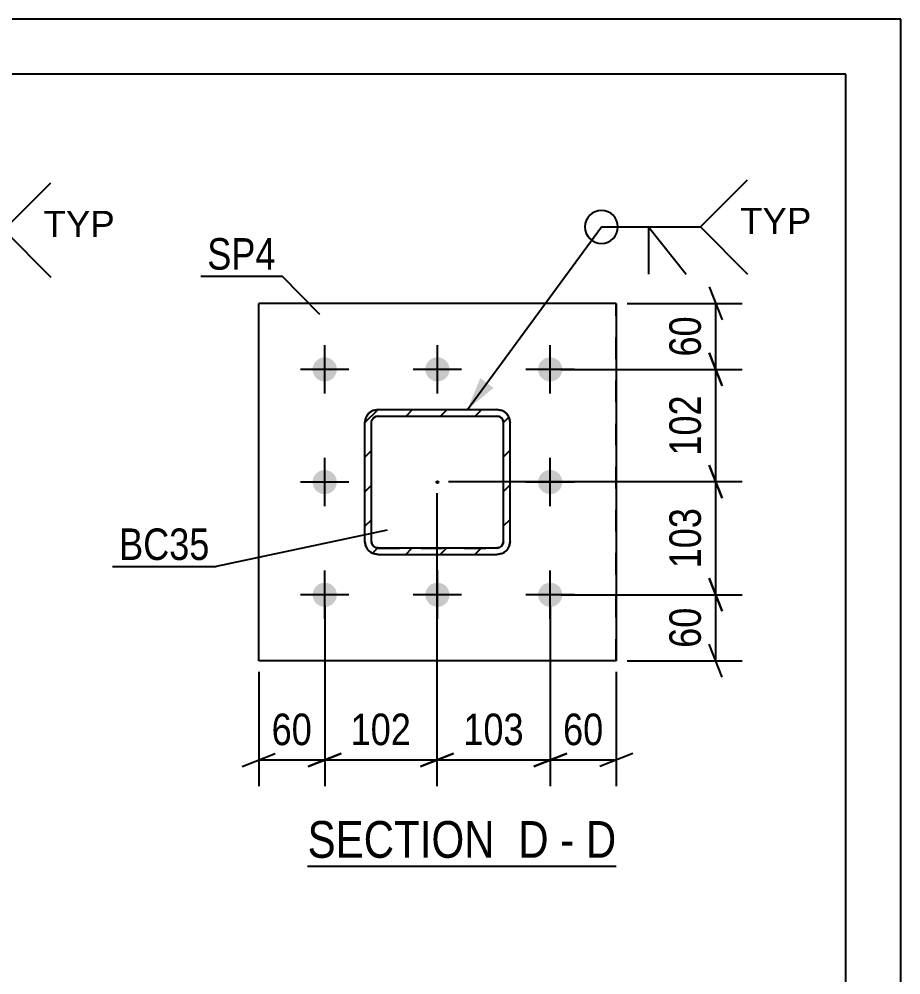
# Model space of a CAD drawing. Header units: millimetres. Extents: x 0 to 594, y 0 to 420.
# Drawn here: x 513.8 to 594, y 333.1 to 420 of the extents above; entities that cross this region are included whole.
import ezdxf

# ---------------------------------------------------------------- set-up
doc = ezdxf.new("R2010")
doc.units = ezdxf.units.MM
doc.linetypes.add('DXK_LINE_DOT2', pattern=[3.9198, 1.9599, -1.9599])
doc.linetypes.add('DXK_LINE_DOT3', pattern=[5.9187, 2.979, -0.9799, 0.9799, -0.9799])
doc.styles.add('Arial', font='arial.ttf', dxfattribs={"height": 0.2})
doc.styles.add('Arial Narrow', font='ARIALN.TTF', dxfattribs={"height": 0.2})

# ---------------------------------------------------------------- blocks, each defined once
blk = doc.blocks.new('Unknown-681868524-1134')
at = {"color": 5, "linetype": 'Continuous'}
for p, q in [((594, 420), (0, 420)), ((594, 0), (594, 420)), ((589, 415), (5, 415)), ((589, 5), (589, 415))]:
    blk.add_line(p, q, dxfattribs=at)
blk = doc.blocks.new('Unknown-681868524-13 - 3234')
at = {"color": 6, "linetype": 'Continuous'}
blk.add_line((540.05, 342.962), (568.12, 342.962), dxfattribs=at)
at = {"color": 0, "linetype": 'Continuous'}
for points in [[(558.158, 343.712), (558.158, 347.212), (540.05, 347.212), (540.05, 343.712)], [(561.977, 343.712), (561.977, 347.212), (559.208, 347.212), (559.208, 343.712)], [(564.302, 343.712), (564.302, 347.212), (563.027, 347.212), (563.027, 343.712)], [(568.12, 343.712), (568.12, 347.212), (565.352, 347.212), (565.352, 343.712)]]:
    blk.add_wipeout(points, dxfattribs=at)
at = {"color": 7, "linetype": 'Continuous', "style": 'Arial Narrow'}
for s, height, p in [('SECTION ', 3.3405, (540.05, 343.712)), ('D', 3.34, (559.208, 343.712)), ('D', 3.34, (565.352, 343.712)), ('-', 3.34, (563.027, 343.712))]:
    blk.add_text(s, height=height, dxfattribs=at).set_placement(p)
blk = doc.blocks.new('Part-681868524-3286 - 3234')
at = {"color": 2, "linetype": 'Continuous'}
for p, q in [((568.108, 394.138), (535.608, 394.133)), ((535.613, 361.633), (535.608, 394.133)), ((568.108, 394.138), (568.113, 361.638)), ((568.113, 361.638), (535.613, 361.633)), ((568.113, 361.637), (535.613, 361.632))]:
    blk.add_line(p, q, dxfattribs=at)
at = {"color": 7, "linetype": 'DXK_LINE_DOT2'}
for p, q in [((568.108, 394.137), (535.608, 394.132)), ((535.608, 394.133), (535.608, 394.132)), ((535.613, 361.632), (535.608, 394.132)), ((568.108, 394.137), (568.108, 394.138)), ((568.113, 361.637), (568.108, 394.137)), ((535.613, 361.632), (535.613, 361.633)), ((568.113, 361.638), (568.113, 361.637))]:
    blk.add_line(p, q, dxfattribs=at)
blk = doc.blocks.new('Bolt-681868524-3375 - 3234')
at = {"linetype": 'Continuous'}
for points in [[(541.516, 387.038), (541.29, 387.081), (541.079, 387.17), (540.89, 387.301), (540.732, 387.469), (540.613, 387.666), (540.538, 387.883), (540.509, 388.111), (540.528, 388.34), (540.595, 388.561), (540.706, 388.762), (540.856, 388.936), (541.039, 389.075), (541.247, 389.173), (541.471, 389.225), (541.701, 389.23), (541.927, 389.187), (542.139, 389.098), (542.328, 388.966), (542.485, 388.799), (542.604, 388.602), (542.68, 388.385), (542.709, 388.157), (542.689, 387.927), (542.623, 387.707), (542.512, 387.506), (542.362, 387.332), (542.178, 387.193), (541.97, 387.095), (541.746, 387.043)], [(551.766, 387.04), (551.54, 387.083), (551.329, 387.172), (551.14, 387.303), (550.982, 387.471), (550.863, 387.668), (550.788, 387.885), (550.759, 388.113), (550.778, 388.342), (550.845, 388.562), (550.956, 388.764), (551.106, 388.938), (551.289, 389.077), (551.497, 389.175), (551.721, 389.227), (551.951, 389.232), (552.177, 389.189), (552.389, 389.099), (552.578, 388.968), (552.735, 388.8), (552.854, 388.604), (552.93, 388.386), (552.959, 388.158), (552.939, 387.929), (552.873, 387.709), (552.762, 387.508), (552.612, 387.334), (552.428, 387.195), (552.22, 387.097), (551.996, 387.044)], [(562.016, 387.041), (561.79, 387.084), (561.579, 387.174), (561.39, 387.305), (561.232, 387.473), (561.113, 387.669), (561.038, 387.887), (561.009, 388.115), (561.028, 388.344), (561.095, 388.564), (561.206, 388.766), (561.356, 388.94), (561.539, 389.079), (561.747, 389.176), (561.971, 389.229), (562.201, 389.234), (562.427, 389.19), (562.639, 389.101), (562.828, 388.97), (562.985, 388.802), (563.104, 388.605), (563.18, 388.388), (563.209, 388.16), (563.189, 387.931), (563.123, 387.711), (563.012, 387.509), (562.862, 387.335), (562.678, 387.196), (562.47, 387.098), (562.246, 387.046)], [(541.518, 376.788), (541.292, 376.831), (541.08, 376.92), (540.892, 377.051), (540.734, 377.219), (540.615, 377.416), (540.54, 377.633), (540.511, 377.861), (540.53, 378.09), (540.597, 378.311), (540.708, 378.512), (540.858, 378.686), (541.041, 378.825), (541.249, 378.923), (541.473, 378.975), (541.703, 378.98), (541.929, 378.937), (542.141, 378.848), (542.33, 378.716), (542.487, 378.549), (542.606, 378.352), (542.682, 378.135), (542.71, 377.907), (542.691, 377.677), (542.624, 377.457), (542.514, 377.256), (542.363, 377.082), (542.18, 376.943), (541.972, 376.845), (541.748, 376.793)], [(562.018, 376.791), (561.792, 376.834), (561.58, 376.924), (561.392, 377.055), (561.234, 377.223), (561.115, 377.419), (561.04, 377.637), (561.011, 377.865), (561.03, 378.094), (561.097, 378.314), (561.208, 378.516), (561.358, 378.69), (561.541, 378.829), (561.749, 378.926), (561.973, 378.979), (562.203, 378.984), (562.429, 378.94), (562.641, 378.851), (562.83, 378.72), (562.987, 378.552), (563.106, 378.355), (563.182, 378.138), (563.21, 377.91), (563.191, 377.681), (563.124, 377.461), (563.014, 377.259), (562.863, 377.085), (562.68, 376.946), (562.472, 376.848), (562.248, 376.796)], [(541.52, 366.538), (541.294, 366.581), (541.082, 366.67), (540.893, 366.801), (540.736, 366.969), (540.617, 367.166), (540.541, 367.383), (540.513, 367.611), (540.532, 367.84), (540.598, 368.061), (540.709, 368.262), (540.86, 368.436), (541.043, 368.575), (541.251, 368.673), (541.475, 368.725), (541.705, 368.73), (541.931, 368.687), (542.143, 368.598), (542.331, 368.466), (542.489, 368.299), (542.608, 368.102), (542.683, 367.885), (542.712, 367.657), (542.693, 367.427), (542.626, 367.207), (542.515, 367.006), (542.365, 366.832), (542.182, 366.693), (541.974, 366.595), (541.75, 366.543)], [(551.77, 366.54), (551.544, 366.583), (551.332, 366.672), (551.143, 366.803), (550.986, 366.971), (550.867, 367.168), (550.791, 367.385), (550.763, 367.613), (550.782, 367.842), (550.848, 368.062), (550.959, 368.264), (551.11, 368.438), (551.293, 368.577), (551.501, 368.675), (551.725, 368.727), (551.955, 368.732), (552.181, 368.689), (552.393, 368.599), (552.581, 368.468), (552.739, 368.3), (552.858, 368.104), (552.933, 367.886), (552.962, 367.658), (552.943, 367.429), (552.876, 367.209), (552.765, 367.008), (552.615, 366.834), (552.432, 366.695), (552.224, 366.597), (552, 366.544)], [(562.02, 366.541), (561.794, 366.584), (561.582, 366.674), (561.393, 366.805), (561.236, 366.973), (561.117, 367.169), (561.041, 367.387), (561.013, 367.615), (561.032, 367.844), (561.098, 368.064), (561.209, 368.266), (561.36, 368.44), (561.543, 368.579), (561.751, 368.676), (561.975, 368.729), (562.205, 368.734), (562.431, 368.69), (562.643, 368.601), (562.831, 368.47), (562.989, 368.302), (563.108, 368.105), (563.183, 367.888), (563.212, 367.66), (563.193, 367.431), (563.126, 367.211), (563.015, 367.009), (562.865, 366.835), (562.682, 366.696), (562.474, 366.598), (562.25, 366.546)]]:
    blk.add_hatch(color=1, dxfattribs=at).paths.add_polyline_path(points)
at = {"color": 1, "linetype": 'Continuous'}
for p, q in [((541.609, 385.933), (541.608, 390.333)), ((551.859, 385.934), (551.858, 390.334)), ((562.109, 385.936), (562.108, 390.336)), ((543.809, 388.133), (539.409, 388.132)), ((554.059, 388.135), (549.659, 388.134)), ((564.309, 388.137), (559.909, 388.136)), ((541.611, 375.683), (541.61, 380.083)), ((562.111, 375.686), (562.11, 380.086)), ((543.81, 377.883), (539.41, 377.882)), ((564.31, 377.887), (559.91, 377.886)), ((541.613, 365.433), (541.612, 369.833)), ((551.863, 365.434), (551.862, 369.834)), ((562.113, 365.436), (562.112, 369.836)), ((543.812, 367.633), (539.412, 367.632)), ((554.062, 367.635), (549.662, 367.634)), ((564.312, 367.637), (559.912, 367.636))]:
    blk.add_line(p, q, dxfattribs=at)
blk = doc.blocks.new('Part-681868524-3292 - 3234')
at = {"linetype": 'Continuous'}
h = blk.add_hatch(dxfattribs=at)
h.set_pattern_fill('', scale=0.7, style=0, pattern_type=0)
h.set_pattern_definition([(45, (546.4603, 384.4945), (-1.57154, 1.57154), [])])
h.paths.add_polyline_path([(557.26, 384.496), (546.46, 384.494), (546.001, 384.403), (545.612, 384.143), (545.352, 383.754), (545.26, 383.294), (545.262, 372.494), (545.354, 372.035), (545.614, 371.646), (546.003, 371.386), (546.463, 371.294), (557.263, 371.296), (557.722, 371.388), (558.111, 371.648), (558.371, 372.037), (558.462, 372.497), (558.46, 383.297), (558.369, 383.756), (558.109, 384.145), (557.719, 384.405)])
h.paths.add_polyline_path([(557.815, 383.526), (557.86, 383.296), (557.862, 372.496), (557.817, 372.267), (557.687, 372.072), (557.492, 371.942), (557.262, 371.896), (546.462, 371.894), (546.233, 371.94), (546.038, 372.07), (545.908, 372.265), (545.862, 372.494), (545.86, 383.294), (545.906, 383.524), (546.036, 383.719), (546.231, 383.849), (546.46, 383.894), (557.26, 383.896), (557.49, 383.851), (557.685, 383.721)])
blk.add_hatch(color=246, dxfattribs=at).paths.add_polyline_path([(551.86, 377.784, -1), (551.86, 377.984, -1)])
at = {"color": 7, "linetype": 'DXK_LINE_DOT2'}
for p, q in [((546, 384.393), (546.459, 384.485)), ((546.459, 384.485), (546.46, 384.494)), ((546.459, 384.485), (557.259, 384.487)), ((557.259, 384.487), (557.26, 384.496)), ((557.259, 384.487), (557.719, 384.395)), ((545.26, 383.285), (545.351, 383.744)), ((545.905, 383.514), (545.906, 383.524)), ((558.368, 383.746), (558.46, 383.287)), ((545.26, 383.285), (545.26, 383.294)), ((545.262, 372.498), (545.26, 383.285)), ((545.86, 383.285), (545.86, 383.294)), ((545.86, 383.285), (545.86, 383.289)), ((545.862, 372.485), (545.86, 383.285)), ((557.86, 383.287), (557.86, 383.296)), ((557.862, 372.487), (557.86, 383.287)), ((558.46, 383.287), (558.46, 383.297)), ((558.462, 372.487), (558.46, 383.287)), ((545.862, 372.485), (545.862, 372.494)), ((545.862, 372.485), (545.907, 372.255)), ((545.907, 372.255), (546.037, 372.06)), ((557.686, 372.062), (557.816, 372.257)), ((557.816, 372.257), (557.862, 372.487)), ((557.862, 372.487), (557.862, 372.496)), ((558.462, 372.487), (558.462, 372.497)), ((546.037, 372.06), (546.232, 371.93)), ((546.232, 371.93), (546.462, 371.885)), ((546.462, 371.885), (546.462, 371.894)), ((546.462, 371.885), (557.262, 371.887)), ((557.262, 371.887), (557.491, 371.932)), ((557.262, 371.887), (557.262, 371.896)), ((557.491, 371.932), (557.686, 372.062))]:
    blk.add_line(p, q, dxfattribs=at)
at = {"color": 2, "linetype": 'Continuous'}
for p, q in [((546.46, 384.494), (546.001, 384.403)), ((546.46, 384.494), (557.26, 384.496)), ((557.719, 384.405), (557.26, 384.496)), ((545.352, 383.754), (545.26, 383.294)), ((545.86, 383.294), (545.906, 383.524)), ((545.86, 383.289), (545.905, 383.514)), ((546.035, 383.709), (545.905, 383.514)), ((545.906, 383.524), (546.036, 383.719)), ((546.23, 383.839), (546.035, 383.709)), ((546.036, 383.719), (546.231, 383.849)), ((546.46, 383.885), (546.23, 383.839)), ((546.231, 383.849), (546.46, 383.894)), ((546.46, 383.894), (557.26, 383.896)), ((546.46, 383.885), (546.46, 383.894)), ((546.46, 383.885), (557.26, 383.887)), ((557.26, 383.887), (557.26, 383.896)), ((557.26, 383.896), (557.49, 383.851)), ((557.489, 383.841), (557.26, 383.887)), ((557.684, 383.711), (557.489, 383.841)), ((557.49, 383.851), (557.685, 383.721)), ((557.814, 383.516), (557.684, 383.711)), ((557.685, 383.721), (557.815, 383.526)), ((557.86, 383.287), (557.814, 383.516)), ((557.815, 383.526), (557.86, 383.296)), ((558.46, 383.297), (558.369, 383.756)), ((545.262, 372.494), (545.26, 383.294)), ((545.862, 372.494), (545.86, 383.294)), ((557.862, 372.496), (557.86, 383.296)), ((558.462, 372.497), (558.46, 383.297)), ((545.262, 372.485), (545.262, 372.498)), ((545.262, 372.485), (545.262, 372.494)), ((545.262, 372.494), (545.354, 372.035)), ((545.353, 372.025), (545.262, 372.485)), ((545.908, 372.265), (545.862, 372.494)), ((546.038, 372.07), (545.908, 372.265)), ((557.817, 372.267), (557.687, 372.072)), ((557.862, 372.496), (557.817, 372.267)), ((558.462, 372.487), (558.37, 372.028)), ((558.371, 372.037), (558.462, 372.497)), ((546.462, 371.285), (546.002, 371.376)), ((546.003, 371.386), (546.463, 371.294)), ((546.233, 371.94), (546.038, 372.07)), ((546.462, 371.894), (546.233, 371.94)), ((546.462, 371.894), (557.262, 371.896)), ((546.462, 371.285), (546.463, 371.294)), ((546.462, 371.285), (557.262, 371.287)), ((546.463, 371.294), (557.263, 371.296)), ((557.492, 371.942), (557.262, 371.896)), ((557.721, 371.378), (557.262, 371.287)), ((557.262, 371.287), (557.263, 371.296)), ((557.263, 371.296), (557.722, 371.388)), ((557.687, 372.072), (557.492, 371.942)), ((558.37, 372.028), (558.371, 372.037))]:
    blk.add_line(p, q, dxfattribs=at)
at = {"color": 7, "linetype": 'DXK_LINE_DOT3'}
blk.add_line((551.86, 377.878), (551.861, 377.895), dxfattribs=at)
at = {"color": 246, "linetype": 'DXK_LINE_DOT2'}
blk.add_line((551.86, 377.877), (551.861, 377.895), dxfattribs=at)
at = {"color": 246, "linetype": 'Continuous'}
blk.add_circle((551.86, 377.884), 0.1, dxfattribs=at)
at = {"color": 7, "linetype": 'DXK_LINE_DOT2'}
for centre, start, end in [((546.46, 383.285), 112.5099, 157.5099), ((557.26, 383.287), 22.50991, 67.50992)]:
    blk.add_arc(centre, 1.2, start, end, dxfattribs=at)
at = {"color": 2, "linetype": 'Continuous'}
for centre, start, end in [((546.46, 383.294), 112.50992, 157.50991), ((557.26, 383.296), 22.5099, 67.5099), ((546.462, 372.485), 202.50991, 247.50992), ((546.462, 372.494), 202.5099, 247.5099), ((557.262, 372.487), 292.5099, 337.5099), ((557.262, 372.496), 292.50992, 337.50991)]:
    blk.add_arc(centre, 1.2, start, end, dxfattribs=at)
blk = doc.blocks.new('StraightDimension-681868524-11477 - 3234')
at = {"color": 7, "linetype": 'Continuous'}
for p, q in [((551.81, 376.879), (551.81, 350.212)), ((541.612, 366.63), (541.612, 350.212)), ((540.112, 352.012), (543.112, 353.212)), ((553.31, 353.212), (550.31, 352.012)), ((541.612, 352.612), (551.81, 352.612))]:
    blk.add_line(p, q, dxfattribs=at)
at = {"color": 0}
blk.add_wipeout([(550.053, 353.362), (550.053, 357.562), (543.369, 357.562), (543.369, 353.362)], dxfattribs=at)
at = {"color": 3, "style": 'Arial Narrow'}
blk.add_text('102', height=2.8633, dxfattribs=at).set_placement((543.969, 353.962))
blk = doc.blocks.new('StraightDimension-681868524-11416 - 3234')
at = {"color": 7, "linetype": 'Continuous'}
for p, q in [((576.563, 395.637), (577.763, 392.637)), ((569.108, 394.137), (579.563, 394.137)), ((577.163, 388.139), (577.163, 394.137)), ((577.763, 386.639), (576.563, 389.639)), ((563.109, 388.139), (579.563, 388.139))]:
    blk.add_line(p, q, dxfattribs=at)
at = {"color": 0}
blk.add_wipeout([(576.413, 393.566), (572.213, 393.566), (572.213, 388.71), (576.413, 388.71)], dxfattribs=at)
at = {"color": 3, "style": 'Arial Narrow'}
blk.add_text('60', height=2.8633, rotation=90.00021, dxfattribs=at).set_placement((575.813, 389.31))
blk = doc.blocks.new('StraightDimension-681868524-11417 - 3234')
at = {"color": 7, "linetype": 'Continuous'}
for p, q in [((576.563, 389.639), (577.763, 386.639)), ((563.109, 388.139), (579.563, 388.139)), ((577.163, 377.934), (577.163, 388.139)), ((577.763, 376.434), (576.563, 379.434)), ((552.86, 377.934), (579.563, 377.934))]:
    blk.add_line(p, q, dxfattribs=at)
at = {"color": 0}
blk.add_wipeout([(576.413, 386.379), (572.213, 386.379), (572.213, 379.694), (576.413, 379.694)], dxfattribs=at)
at = {"color": 3, "style": 'Arial Narrow'}
blk.add_text('102', height=2.8633, rotation=90.00021, dxfattribs=at).set_placement((575.813, 380.294))
blk = doc.blocks.new('StraightDimension-681868524-11418 - 3234')
at = {"color": 7, "linetype": 'Continuous'}
for p, q in [((576.563, 379.434), (577.763, 376.434)), ((552.86, 377.934), (579.563, 377.934)), ((577.163, 367.639), (577.163, 377.934)), ((577.763, 366.139), (576.563, 369.139)), ((563.112, 367.639), (579.563, 367.639))]:
    blk.add_line(p, q, dxfattribs=at)
at = {"color": 0}
blk.add_wipeout([(576.413, 376.129), (572.213, 376.129), (572.213, 369.444), (576.413, 369.444)], dxfattribs=at)
at = {"color": 3, "style": 'Arial Narrow'}
blk.add_text('103', height=2.8633, rotation=90.00021, dxfattribs=at).set_placement((575.813, 370.044))
blk = doc.blocks.new('StraightDimension-681868524-11419 - 3234')
at = {"color": 7, "linetype": 'Continuous'}
for p, q in [((576.563, 369.139), (577.763, 366.139)), ((563.112, 367.639), (579.563, 367.639)), ((577.163, 361.637), (577.163, 367.639)), ((577.763, 360.137), (576.563, 363.137)), ((569.113, 361.637), (579.563, 361.637))]:
    blk.add_line(p, q, dxfattribs=at)
at = {"color": 0}
blk.add_wipeout([(576.413, 367.066), (572.213, 367.066), (572.213, 362.21), (576.413, 362.21)], dxfattribs=at)
at = {"color": 3, "style": 'Arial Narrow'}
blk.add_text('60', height=2.8633, rotation=90.00021, dxfattribs=at).set_placement((575.813, 362.81))
blk = doc.blocks.new('StraightDimension-681868524-11475 - 3234')
at = {"color": 7, "linetype": 'Continuous'}
for p, q in [((562.112, 366.634), (562.112, 350.212)), ((568.113, 360.637), (568.113, 350.212)), ((560.612, 352.012), (563.612, 353.212)), ((569.613, 353.212), (566.613, 352.012)), ((562.112, 352.612), (568.113, 352.612))]:
    blk.add_line(p, q, dxfattribs=at)
at = {"color": 0}
blk.add_wipeout([(567.541, 353.362), (567.541, 357.562), (562.685, 357.562), (562.685, 353.362)], dxfattribs=at)
at = {"color": 3, "style": 'Arial Narrow'}
blk.add_text('60', height=2.8633, dxfattribs=at).set_placement((563.285, 353.962))
blk = doc.blocks.new('StraightDimension-681868524-11476 - 3234')
at = {"color": 7, "linetype": 'Continuous'}
for p, q in [((551.81, 376.879), (551.81, 350.212)), ((562.112, 366.634), (562.112, 350.212)), ((550.31, 352.012), (553.31, 353.212)), ((563.612, 353.212), (560.612, 352.012)), ((551.81, 352.612), (562.112, 352.612))]:
    blk.add_line(p, q, dxfattribs=at)
at = {"color": 0}
blk.add_wipeout([(560.303, 353.362), (560.303, 357.562), (553.619, 357.562), (553.619, 353.362)], dxfattribs=at)
at = {"color": 3, "style": 'Arial Narrow'}
blk.add_text('103', height=2.8633, dxfattribs=at).set_placement((554.219, 353.962))
blk = doc.blocks.new('StraightDimension-681868524-11478 - 3234')
at = {"color": 7, "linetype": 'Continuous'}
for p, q in [((541.612, 366.63), (541.612, 350.212)), ((535.613, 360.632), (535.613, 350.212)), ((534.113, 352.012), (537.113, 353.212)), ((543.112, 353.212), (540.112, 352.012)), ((535.613, 352.612), (541.612, 352.612))]:
    blk.add_line(p, q, dxfattribs=at)
at = {"color": 0}
blk.add_wipeout([(541.041, 353.362), (541.041, 357.562), (536.185, 357.562), (536.185, 353.362)], dxfattribs=at)
at = {"color": 3, "style": 'Arial Narrow'}
blk.add_text('60', height=2.8633, dxfattribs=at).set_placement((536.785, 353.962))
blk = doc.blocks.new('WeldMark-681868524-7777 - 2899')
at = {"linetype": 'Continuous'}
for points in [[(494.426, 388.879), (491.926, 387.059), (493.276, 389.841)], [(485.436, 388.147), (482.515, 387.132), (484.615, 389.403)]]:
    blk.add_hatch(color=30, dxfattribs=at).paths.add_polyline_path(points)
at = {"color": 30, "linetype": 'Continuous'}
for p, q in [((482.515, 387.132), (503.435, 400.82)), ((491.926, 387.059), (503.435, 400.82)), ((503.435, 400.82), (512.435, 400.82))]:
    blk.add_line(p, q, dxfattribs=at)
at = {"color": 3, "linetype": 'Continuous'}
for q in [(511.15, 396.535), (507.721, 396.535)]:
    blk.add_line((507.721, 400.82), q, dxfattribs=at)
for start, end in [(90, 270), (270, 90)]:
    blk.add_arc((503.435, 400.82), 1.5, start, end, dxfattribs=at)
at = {"color": 0, "linetype": 'Continuous'}
blk.add_wipeout([(522.515, 400.17), (522.515, 402.67), (516.035, 402.67), (516.035, 400.17)], dxfattribs=at)
blk.add_wipeout([(522.515, 400.17), (522.515, 402.67), (516.035, 402.67), (516.035, 400.17)], dxfattribs=at)
at = {"color": 3, "linetype": 'Continuous'}
for q in [(516.721, 405.106), (516.721, 396.535)]:
    blk.add_line((512.435, 400.82), q, dxfattribs=at)
at = {"color": 3, "linetype": 'Continuous', "style": 'Arial'}
blk.add_text('TYP', height=2.3877, dxfattribs=at).set_placement((516.035, 400.17))
blk = doc.blocks.new('WeldMark-681868524-7808 - 3234')
at = {"linetype": 'Continuous'}
blk.add_hatch(color=30, dxfattribs=at).paths.add_polyline_path([(556.965, 386.461), (554.585, 384.486), (555.756, 387.348)])
at = {"color": 30, "linetype": 'Continuous'}
for p, q in [((554.585, 384.486), (566.773, 401.094)), ((566.773, 401.094), (575.773, 401.094))]:
    blk.add_line(p, q, dxfattribs=at)
at = {"color": 3, "linetype": 'Continuous'}
for q in [(574.488, 396.808), (571.059, 396.808)]:
    blk.add_line((571.059, 401.094), q, dxfattribs=at)
for start, end in [(90, 270), (270, 90)]:
    blk.add_arc((566.773, 401.094), 1.5, start, end, dxfattribs=at)
at = {"color": 0, "linetype": 'Continuous'}
blk.add_wipeout([(585.853, 400.444), (585.853, 402.944), (579.373, 402.944), (579.373, 400.444)], dxfattribs=at)
blk.add_wipeout([(585.853, 400.444), (585.853, 402.944), (579.373, 402.944), (579.373, 400.444)], dxfattribs=at)
at = {"color": 3, "linetype": 'Continuous'}
for q in [(580.059, 405.379), (580.059, 396.808)]:
    blk.add_line((575.773, 401.094), q, dxfattribs=at)
at = {"color": 3, "linetype": 'Continuous', "style": 'Arial'}
blk.add_text('TYP', height=2.3877, dxfattribs=at).set_placement((579.373, 400.444))
blk = doc.blocks.new('Mark-681868524-3282 - 3234')
at = {"color": 30, "linetype": 'Continuous'}
for p in [(530.331, 396.612), (541.161, 393.13)]:
    blk.add_line(p, (537.742, 396.612), dxfattribs=at)
at = {"color": 0}
blk.add_wipeout([(537.142, 397.212), (537.142, 400.212), (530.931, 400.212), (530.931, 397.212)], dxfattribs=at)
blk.add_wipeout([(537.142, 397.212), (537.142, 400.212), (530.931, 400.212), (530.931, 397.212)], dxfattribs=at)
at = {"color": 3, "style": 'Arial Narrow'}
blk.add_text('SP4', height=2.8633, dxfattribs=at).set_placement((530.931, 397.212))
blk = doc.blocks.new('Mark-681868524-3288 - 3234')
at = {"color": 30, "linetype": 'Continuous'}
for p in [(547.276, 373.506), (522.317, 370.204)]:
    blk.add_line(p, (531.738, 370.204), dxfattribs=at)
at = {"color": 0}
blk.add_wipeout([(531.138, 370.804), (531.138, 373.804), (522.917, 373.804), (522.917, 370.804)], dxfattribs=at)
blk.add_wipeout([(531.138, 370.804), (531.138, 373.804), (522.917, 373.804), (522.917, 370.804)], dxfattribs=at)
at = {"color": 3, "style": 'Arial Narrow'}
blk.add_text('BC35', height=2.8633, dxfattribs=at).set_placement((522.917, 370.804))

msp = doc.modelspace()

# ---------------------------------------------------------------- block references
for name in ['Unknown-681868524-1134', 'Part-681868524-3286 - 3234', 'Bolt-681868524-3375 - 3234', 'Part-681868524-3292 - 3234']:
    msp.add_blockref(name, (0, 0))

# ---------------------------------------------------------------- next in the draw order: block references
for name in ['WeldMark-681868524-7777 - 2899', 'Mark-681868524-3282 - 3234', 'StraightDimension-681868524-11416 - 3234', 'StraightDimension-681868524-11477 - 3234', 'Unknown-681868524-13 - 3234']:
    msp.add_blockref(name, (0, 0))

# ---------------------------------------------------------------- next in the draw order: block references
for name in ['StraightDimension-681868524-11417 - 3234', 'Mark-681868524-3288 - 3234', 'StraightDimension-681868524-11478 - 3234']:
    msp.add_blockref(name, (0, 0))

# ---------------------------------------------------------------- next in the draw order: block references
for name in ['WeldMark-681868524-7808 - 3234', 'StraightDimension-681868524-11418 - 3234']:
    msp.add_blockref(name, (0, 0))

# ---------------------------------------------------------------- next in the draw order: block references
msp.add_blockref('StraightDimension-681868524-11419 - 3234', (0, 0))

# ---------------------------------------------------------------- next in the draw order: block references
msp.add_blockref('StraightDimension-681868524-11475 - 3234', (0, 0))

# ---------------------------------------------------------------- next in the draw order: block references
msp.add_blockref('StraightDimension-681868524-11476 - 3234', (0, 0))

doc.saveas('drawing.dxf')
